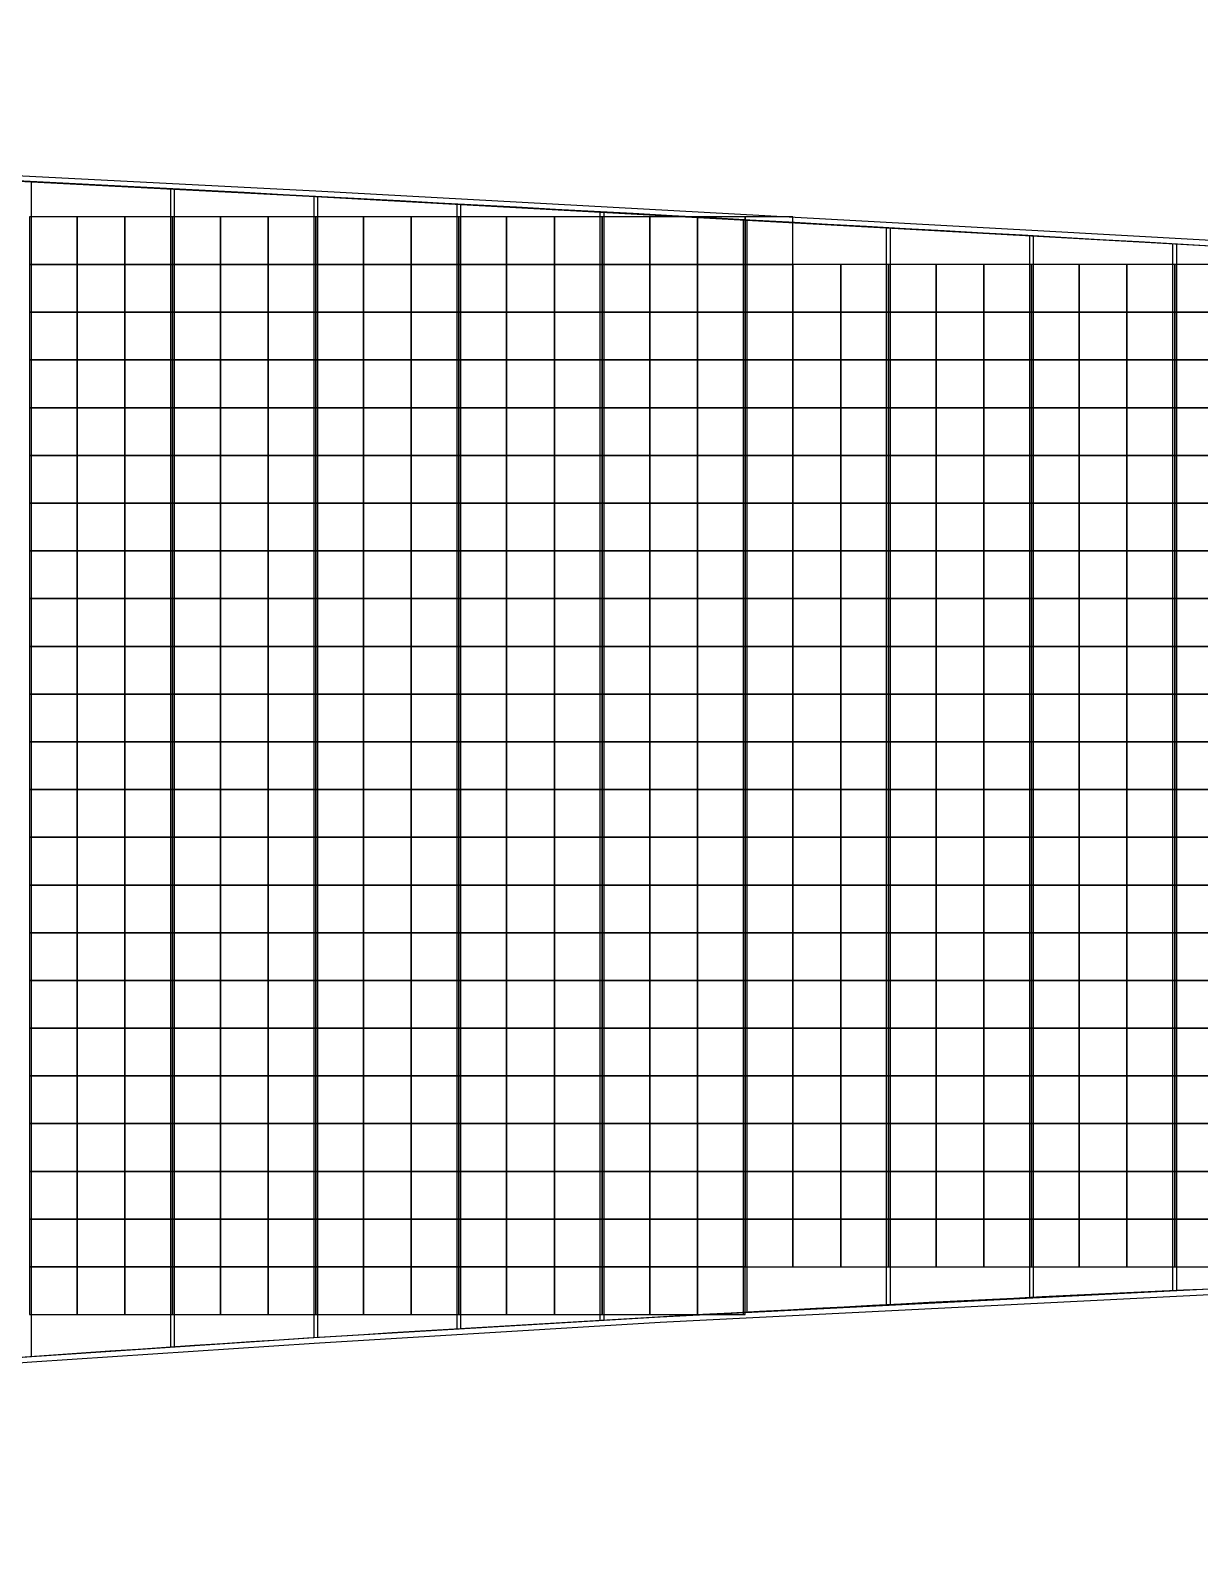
# Model space of a CAD drawing. Extents: x -31693 to 409283, y -98233 to 151957.
# Drawn here: x 47555 to 59805, y 106213 to 122168 of the extents above; entities that cross this region are included whole.
import ezdxf

# ---------------------------------------------------------------- set-up
doc = ezdxf.new("R2010")
doc.units = 0
doc.header["$LTSCALE"] = 1000
doc.header["$MEASUREMENT"] = 0
for name, color, linetype in [('500浮箱', 162, 'Continuous'), ('A-G-VISIBLE', 9, 'Continuous'), ('主龙骨', 4, 'Continuous'), ('边梁（14a槽钢', 3, 'Continuous')]:
    doc.layers.add(name, color=color, linetype=linetype)

# ---------------------------------------------------------------- blocks, each defined once
blk = doc.blocks.new('dasd')
at = {"layer": 'A-G-VISIBLE', "linetype": 'Continuous'}
for centre, radius, start, end in [((-132956.57, 40049.815), 2125.668, 86.604438, 88.01257), ((-132810.855, 41649.249), 512.294, 92.25539, 96.50024)]:
    blk.add_arc(centre, radius, start, end, dxfattribs=at)

msp = doc.modelspace()

# ---------------------------------------------------------------- linework, layer by layer
at = {"layer": '500浮箱', "elevation": 2850}
for points in [[(47545, 119716), (48045, 119716), (48045, 120216), (47545, 120216)], [(48045, 119716), (48545, 119716), (48545, 120216), (48045, 120216)], [(48545, 119716), (49045, 119716), (49045, 120216), (48545, 120216)], [(49045, 119716), (49545, 119716), (49545, 120216), (49045, 120216)], [(49545, 119716), (50045, 119716), (50045, 120216), (49545, 120216)], [(50045, 119716), (50545, 119716), (50545, 120216), (50045, 120216)], [(50545, 119716), (51045, 119716), (51045, 120216), (50545, 120216)], [(51045, 119716), (51545, 119716), (51545, 120216), (51045, 120216)], [(51545, 119716), (52045, 119716), (52045, 120216), (51545, 120216)], [(52045, 119716), (52545, 119716), (52545, 120216), (52045, 120216)], [(52545, 119716), (53045, 119716), (53045, 120216), (52545, 120216)], [(53045, 119716), (53545, 119716), (53545, 120216), (53045, 120216)], [(53545, 119716), (54045, 119716), (54045, 120216), (53545, 120216)], [(54045, 119716), (54545, 119716), (54545, 120216), (54045, 120216)], [(54545, 119716), (55045, 119716), (55045, 120216), (54545, 120216)], [(55045, 119716), (55545, 119716), (55545, 120216), (55045, 120216)], [(47545, 119216), (48045, 119216), (48045, 119716), (47545, 119716)], [(48045, 119216), (48545, 119216), (48545, 119716), (48045, 119716)], [(48545, 119216), (49045, 119216), (49045, 119716), (48545, 119716)], [(49045, 119216), (49545, 119216), (49545, 119716), (49045, 119716)], [(49545, 119216), (50045, 119216), (50045, 119716), (49545, 119716)], [(50045, 119216), (50545, 119216), (50545, 119716), (50045, 119716)], [(50545, 119216), (51045, 119216), (51045, 119716), (50545, 119716)], [(51045, 119216), (51545, 119216), (51545, 119716), (51045, 119716)], [(51545, 119216), (52045, 119216), (52045, 119716), (51545, 119716)], [(52045, 119216), (52545, 119216), (52545, 119716), (52045, 119716)], [(52545, 119216), (53045, 119216), (53045, 119716), (52545, 119716)], [(53045, 119216), (53545, 119216), (53545, 119716), (53045, 119716)], [(53545, 119216), (54045, 119216), (54045, 119716), (53545, 119716)], [(54045, 119216), (54545, 119216), (54545, 119716), (54045, 119716)], [(54545, 119216), (55045, 119216), (55045, 119716), (54545, 119716)], [(55045, 119216), (55545, 119216), (55545, 119716), (55045, 119716)], [(55545, 119216), (56045, 119216), (56045, 119716), (55545, 119716)], [(56045, 119216), (56545, 119216), (56545, 119716), (56045, 119716)], [(56545, 119216), (57045, 119216), (57045, 119716), (56545, 119716)], [(57045, 119216), (57545, 119216), (57545, 119716), (57045, 119716)], [(57545, 119216), (58045, 119216), (58045, 119716), (57545, 119716)], [(58045, 119216), (58545, 119216), (58545, 119716), (58045, 119716)], [(58545, 119216), (59045, 119216), (59045, 119716), (58545, 119716)], [(59045, 119216), (59545, 119216), (59545, 119716), (59045, 119716)], [(59545, 119216), (60045, 119216), (60045, 119716), (59545, 119716)], [(47545, 118716), (48045, 118716), (48045, 119216), (47545, 119216)], [(48045, 118716), (48545, 118716), (48545, 119216), (48045, 119216)], [(48545, 118716), (49045, 118716), (49045, 119216), (48545, 119216)], [(49045, 118716), (49545, 118716), (49545, 119216), (49045, 119216)], [(49545, 118716), (50045, 118716), (50045, 119216), (49545, 119216)], [(50045, 118716), (50545, 118716), (50545, 119216), (50045, 119216)], [(50545, 118716), (51045, 118716), (51045, 119216), (50545, 119216)], [(51045, 118716), (51545, 118716), (51545, 119216), (51045, 119216)], [(51545, 118716), (52045, 118716), (52045, 119216), (51545, 119216)], [(52045, 118716), (52545, 118716), (52545, 119216), (52045, 119216)], [(52545, 118716), (53045, 118716), (53045, 119216), (52545, 119216)], [(53045, 118716), (53545, 118716), (53545, 119216), (53045, 119216)], [(53545, 118716), (54045, 118716), (54045, 119216), (53545, 119216)], [(54045, 118716), (54545, 118716), (54545, 119216), (54045, 119216)], [(54545, 118716), (55045, 118716), (55045, 119216), (54545, 119216)], [(55045, 118716), (55545, 118716), (55545, 119216), (55045, 119216)], [(55545, 118716), (56045, 118716), (56045, 119216), (55545, 119216)], [(56045, 118716), (56545, 118716), (56545, 119216), (56045, 119216)], [(56545, 118716), (57045, 118716), (57045, 119216), (56545, 119216)], [(57045, 118716), (57545, 118716), (57545, 119216), (57045, 119216)], [(57545, 118716), (58045, 118716), (58045, 119216), (57545, 119216)], [(58045, 118716), (58545, 118716), (58545, 119216), (58045, 119216)], [(58545, 118716), (59045, 118716), (59045, 119216), (58545, 119216)], [(59045, 118716), (59545, 118716), (59545, 119216), (59045, 119216)], [(59545, 118716), (60045, 118716), (60045, 119216), (59545, 119216)], [(47545, 118216), (48045, 118216), (48045, 118716), (47545, 118716)], [(48045, 118216), (48545, 118216), (48545, 118716), (48045, 118716)], [(48545, 118216), (49045, 118216), (49045, 118716), (48545, 118716)], [(49045, 118216), (49545, 118216), (49545, 118716), (49045, 118716)], [(49545, 118216), (50045, 118216), (50045, 118716), (49545, 118716)], [(50045, 118216), (50545, 118216), (50545, 118716), (50045, 118716)], [(50545, 118216), (51045, 118216), (51045, 118716), (50545, 118716)], [(51045, 118216), (51545, 118216), (51545, 118716), (51045, 118716)], [(51545, 118216), (52045, 118216), (52045, 118716), (51545, 118716)], [(52045, 118216), (52545, 118216), (52545, 118716), (52045, 118716)], [(52545, 118216), (53045, 118216), (53045, 118716), (52545, 118716)], [(53045, 118216), (53545, 118216), (53545, 118716), (53045, 118716)], [(53545, 118216), (54045, 118216), (54045, 118716), (53545, 118716)], [(54045, 118216), (54545, 118216), (54545, 118716), (54045, 118716)], [(54545, 118216), (55045, 118216), (55045, 118716), (54545, 118716)], [(55045, 118216), (55545, 118216), (55545, 118716), (55045, 118716)], [(55545, 118216), (56045, 118216), (56045, 118716), (55545, 118716)], [(56045, 118216), (56545, 118216), (56545, 118716), (56045, 118716)], [(56545, 118216), (57045, 118216), (57045, 118716), (56545, 118716)], [(57045, 118216), (57545, 118216), (57545, 118716), (57045, 118716)], [(57545, 118216), (58045, 118216), (58045, 118716), (57545, 118716)], [(58045, 118216), (58545, 118216), (58545, 118716), (58045, 118716)], [(58545, 118216), (59045, 118216), (59045, 118716), (58545, 118716)], [(59045, 118216), (59545, 118216), (59545, 118716), (59045, 118716)], [(59545, 118216), (60045, 118216), (60045, 118716), (59545, 118716)], [(47545, 117716), (48045, 117716), (48045, 118216), (47545, 118216)], [(48045, 117716), (48545, 117716), (48545, 118216), (48045, 118216)], [(48545, 117716), (49045, 117716), (49045, 118216), (48545, 118216)], [(49045, 117716), (49545, 117716), (49545, 118216), (49045, 118216)], [(49545, 117716), (50045, 117716), (50045, 118216), (49545, 118216)], [(50045, 117716), (50545, 117716), (50545, 118216), (50045, 118216)], [(50545, 117716), (51045, 117716), (51045, 118216), (50545, 118216)], [(51045, 117716), (51545, 117716), (51545, 118216), (51045, 118216)], [(51545, 117716), (52045, 117716), (52045, 118216), (51545, 118216)], [(52045, 117716), (52545, 117716), (52545, 118216), (52045, 118216)], [(52545, 117716), (53045, 117716), (53045, 118216), (52545, 118216)], [(53045, 117716), (53545, 117716), (53545, 118216), (53045, 118216)], [(53545, 117716), (54045, 117716), (54045, 118216), (53545, 118216)], [(54045, 117716), (54545, 117716), (54545, 118216), (54045, 118216)], [(54545, 117716), (55045, 117716), (55045, 118216), (54545, 118216)], [(55045, 117716), (55545, 117716), (55545, 118216), (55045, 118216)], [(55545, 117716), (56045, 117716), (56045, 118216), (55545, 118216)], [(56045, 117716), (56545, 117716), (56545, 118216), (56045, 118216)], [(56545, 117716), (57045, 117716), (57045, 118216), (56545, 118216)], [(57045, 117716), (57545, 117716), (57545, 118216), (57045, 118216)], [(57545, 117716), (58045, 117716), (58045, 118216), (57545, 118216)], [(58045, 117716), (58545, 117716), (58545, 118216), (58045, 118216)], [(58545, 117716), (59045, 117716), (59045, 118216), (58545, 118216)], [(59045, 117716), (59545, 117716), (59545, 118216), (59045, 118216)], [(59545, 117716), (60045, 117716), (60045, 118216), (59545, 118216)], [(47545, 117216), (48045, 117216), (48045, 117716), (47545, 117716)], [(48045, 117216), (48545, 117216), (48545, 117716), (48045, 117716)], [(48545, 117216), (49045, 117216), (49045, 117716), (48545, 117716)], [(49045, 117216), (49545, 117216), (49545, 117716), (49045, 117716)], [(49545, 117216), (50045, 117216), (50045, 117716), (49545, 117716)], [(50045, 117216), (50545, 117216), (50545, 117716), (50045, 117716)], [(50545, 117216), (51045, 117216), (51045, 117716), (50545, 117716)], [(51045, 117216), (51545, 117216), (51545, 117716), (51045, 117716)], [(51545, 117216), (52045, 117216), (52045, 117716), (51545, 117716)], [(52045, 117216), (52545, 117216), (52545, 117716), (52045, 117716)], [(52545, 117216), (53045, 117216), (53045, 117716), (52545, 117716)], [(53045, 117216), (53545, 117216), (53545, 117716), (53045, 117716)], [(53545, 117216), (54045, 117216), (54045, 117716), (53545, 117716)], [(54045, 117216), (54545, 117216), (54545, 117716), (54045, 117716)], [(54545, 117216), (55045, 117216), (55045, 117716), (54545, 117716)], [(55045, 117216), (55545, 117216), (55545, 117716), (55045, 117716)], [(55545, 117216), (56045, 117216), (56045, 117716), (55545, 117716)], [(56045, 117216), (56545, 117216), (56545, 117716), (56045, 117716)], [(56545, 117216), (57045, 117216), (57045, 117716), (56545, 117716)], [(57045, 117216), (57545, 117216), (57545, 117716), (57045, 117716)], [(57545, 117216), (58045, 117216), (58045, 117716), (57545, 117716)], [(58045, 117216), (58545, 117216), (58545, 117716), (58045, 117716)], [(58545, 117216), (59045, 117216), (59045, 117716), (58545, 117716)], [(59045, 117216), (59545, 117216), (59545, 117716), (59045, 117716)], [(59545, 117216), (60045, 117216), (60045, 117716), (59545, 117716)], [(47545, 116716), (48045, 116716), (48045, 117216), (47545, 117216)], [(48045, 116716), (48545, 116716), (48545, 117216), (48045, 117216)], [(48545, 116716), (49045, 116716), (49045, 117216), (48545, 117216)], [(49045, 116716), (49545, 116716), (49545, 117216), (49045, 117216)], [(49545, 116716), (50045, 116716), (50045, 117216), (49545, 117216)], [(50045, 116716), (50545, 116716), (50545, 117216), (50045, 117216)], [(50545, 116716), (51045, 116716), (51045, 117216), (50545, 117216)], [(51045, 116716), (51545, 116716), (51545, 117216), (51045, 117216)], [(51545, 116716), (52045, 116716), (52045, 117216), (51545, 117216)], [(52045, 116716), (52545, 116716), (52545, 117216), (52045, 117216)], [(52545, 116716), (53045, 116716), (53045, 117216), (52545, 117216)], [(53045, 116716), (53545, 116716), (53545, 117216), (53045, 117216)], [(53545, 116716), (54045, 116716), (54045, 117216), (53545, 117216)], [(54045, 116716), (54545, 116716), (54545, 117216), (54045, 117216)], [(54545, 116716), (55045, 116716), (55045, 117216), (54545, 117216)], [(55045, 116716), (55545, 116716), (55545, 117216), (55045, 117216)], [(55545, 116716), (56045, 116716), (56045, 117216), (55545, 117216)], [(56045, 116716), (56545, 116716), (56545, 117216), (56045, 117216)], [(56545, 116716), (57045, 116716), (57045, 117216), (56545, 117216)], [(57045, 116716), (57545, 116716), (57545, 117216), (57045, 117216)], [(57545, 116716), (58045, 116716), (58045, 117216), (57545, 117216)], [(58045, 116716), (58545, 116716), (58545, 117216), (58045, 117216)], [(58545, 116716), (59045, 116716), (59045, 117216), (58545, 117216)], [(59045, 116716), (59545, 116716), (59545, 117216), (59045, 117216)], [(59545, 116716), (60045, 116716), (60045, 117216), (59545, 117216)], [(47545, 116216), (48045, 116216), (48045, 116716), (47545, 116716)], [(48045, 116216), (48545, 116216), (48545, 116716), (48045, 116716)], [(48545, 116216), (49045, 116216), (49045, 116716), (48545, 116716)], [(49045, 116216), (49545, 116216), (49545, 116716), (49045, 116716)], [(49545, 116216), (50045, 116216), (50045, 116716), (49545, 116716)], [(50045, 116216), (50545, 116216), (50545, 116716), (50045, 116716)], [(50545, 116216), (51045, 116216), (51045, 116716), (50545, 116716)], [(51045, 116216), (51545, 116216), (51545, 116716), (51045, 116716)], [(51545, 116216), (52045, 116216), (52045, 116716), (51545, 116716)], [(52045, 116216), (52545, 116216), (52545, 116716), (52045, 116716)], [(52545, 116216), (53045, 116216), (53045, 116716), (52545, 116716)], [(53045, 116216), (53545, 116216), (53545, 116716), (53045, 116716)], [(53545, 116216), (54045, 116216), (54045, 116716), (53545, 116716)], [(54045, 116216), (54545, 116216), (54545, 116716), (54045, 116716)], [(54545, 116216), (55045, 116216), (55045, 116716), (54545, 116716)], [(55045, 116216), (55545, 116216), (55545, 116716), (55045, 116716)], [(55545, 116216), (56045, 116216), (56045, 116716), (55545, 116716)], [(56045, 116216), (56545, 116216), (56545, 116716), (56045, 116716)], [(56545, 116216), (57045, 116216), (57045, 116716), (56545, 116716)], [(57045, 116216), (57545, 116216), (57545, 116716), (57045, 116716)], [(57545, 116216), (58045, 116216), (58045, 116716), (57545, 116716)], [(58045, 116216), (58545, 116216), (58545, 116716), (58045, 116716)], [(58545, 116216), (59045, 116216), (59045, 116716), (58545, 116716)], [(59045, 116216), (59545, 116216), (59545, 116716), (59045, 116716)], [(59545, 116216), (60045, 116216), (60045, 116716), (59545, 116716)], [(47545, 115716), (48045, 115716), (48045, 116216), (47545, 116216)], [(48045, 115716), (48545, 115716), (48545, 116216), (48045, 116216)], [(48545, 115716), (49045, 115716), (49045, 116216), (48545, 116216)], [(49045, 115716), (49545, 115716), (49545, 116216), (49045, 116216)], [(49545, 115716), (50045, 115716), (50045, 116216), (49545, 116216)], [(50045, 115716), (50545, 115716), (50545, 116216), (50045, 116216)], [(50545, 115716), (51045, 115716), (51045, 116216), (50545, 116216)], [(51045, 115716), (51545, 115716), (51545, 116216), (51045, 116216)], [(51545, 115716), (52045, 115716), (52045, 116216), (51545, 116216)], [(52045, 115716), (52545, 115716), (52545, 116216), (52045, 116216)], [(52545, 115716), (53045, 115716), (53045, 116216), (52545, 116216)], [(53045, 115716), (53545, 115716), (53545, 116216), (53045, 116216)], [(53545, 115716), (54045, 115716), (54045, 116216), (53545, 116216)], [(54045, 115716), (54545, 115716), (54545, 116216), (54045, 116216)], [(54545, 115716), (55045, 115716), (55045, 116216), (54545, 116216)], [(55045, 115716), (55545, 115716), (55545, 116216), (55045, 116216)], [(55545, 115716), (56045, 115716), (56045, 116216), (55545, 116216)], [(56045, 115716), (56545, 115716), (56545, 116216), (56045, 116216)], [(56545, 115716), (57045, 115716), (57045, 116216), (56545, 116216)], [(57045, 115716), (57545, 115716), (57545, 116216), (57045, 116216)], [(57545, 115716), (58045, 115716), (58045, 116216), (57545, 116216)], [(58045, 115716), (58545, 115716), (58545, 116216), (58045, 116216)], [(58545, 115716), (59045, 115716), (59045, 116216), (58545, 116216)], [(59045, 115716), (59545, 115716), (59545, 116216), (59045, 116216)], [(59545, 115716), (60045, 115716), (60045, 116216), (59545, 116216)], [(47545, 115216), (48045, 115216), (48045, 115716), (47545, 115716)], [(48045, 115216), (48545, 115216), (48545, 115716), (48045, 115716)], [(48545, 115216), (49045, 115216), (49045, 115716), (48545, 115716)], [(49045, 115216), (49545, 115216), (49545, 115716), (49045, 115716)], [(49545, 115216), (50045, 115216), (50045, 115716), (49545, 115716)], [(50045, 115216), (50545, 115216), (50545, 115716), (50045, 115716)], [(50545, 115216), (51045, 115216), (51045, 115716), (50545, 115716)], [(51045, 115216), (51545, 115216), (51545, 115716), (51045, 115716)], [(51545, 115216), (52045, 115216), (52045, 115716), (51545, 115716)], [(52045, 115216), (52545, 115216), (52545, 115716), (52045, 115716)], [(52545, 115216), (53045, 115216), (53045, 115716), (52545, 115716)], [(53045, 115216), (53545, 115216), (53545, 115716), (53045, 115716)], [(53545, 115216), (54045, 115216), (54045, 115716), (53545, 115716)], [(54045, 115216), (54545, 115216), (54545, 115716), (54045, 115716)], [(54545, 115216), (55045, 115216), (55045, 115716), (54545, 115716)], [(55045, 115216), (55545, 115216), (55545, 115716), (55045, 115716)], [(55545, 115216), (56045, 115216), (56045, 115716), (55545, 115716)], [(56045, 115216), (56545, 115216), (56545, 115716), (56045, 115716)], [(56545, 115216), (57045, 115216), (57045, 115716), (56545, 115716)], [(57045, 115216), (57545, 115216), (57545, 115716), (57045, 115716)], [(57545, 115216), (58045, 115216), (58045, 115716), (57545, 115716)], [(58045, 115216), (58545, 115216), (58545, 115716), (58045, 115716)], [(58545, 115216), (59045, 115216), (59045, 115716), (58545, 115716)], [(59045, 115216), (59545, 115216), (59545, 115716), (59045, 115716)], [(59545, 115216), (60045, 115216), (60045, 115716), (59545, 115716)], [(47545, 114716), (48045, 114716), (48045, 115216), (47545, 115216)], [(48045, 114716), (48545, 114716), (48545, 115216), (48045, 115216)], [(48545, 114716), (49045, 114716), (49045, 115216), (48545, 115216)], [(49045, 114716), (49545, 114716), (49545, 115216), (49045, 115216)], [(49545, 114716), (50045, 114716), (50045, 115216), (49545, 115216)], [(50045, 114716), (50545, 114716), (50545, 115216), (50045, 115216)], [(50545, 114716), (51045, 114716), (51045, 115216), (50545, 115216)], [(51045, 114716), (51545, 114716), (51545, 115216), (51045, 115216)], [(51545, 114716), (52045, 114716), (52045, 115216), (51545, 115216)], [(52045, 114716), (52545, 114716), (52545, 115216), (52045, 115216)], [(52545, 114716), (53045, 114716), (53045, 115216), (52545, 115216)], [(53045, 114716), (53545, 114716), (53545, 115216), (53045, 115216)], [(53545, 114716), (54045, 114716), (54045, 115216), (53545, 115216)], [(54045, 114716), (54545, 114716), (54545, 115216), (54045, 115216)], [(54545, 114716), (55045, 114716), (55045, 115216), (54545, 115216)], [(55045, 114716), (55545, 114716), (55545, 115216), (55045, 115216)], [(55545, 114716), (56045, 114716), (56045, 115216), (55545, 115216)], [(56045, 114716), (56545, 114716), (56545, 115216), (56045, 115216)], [(56545, 114716), (57045, 114716), (57045, 115216), (56545, 115216)], [(57045, 114716), (57545, 114716), (57545, 115216), (57045, 115216)], [(57545, 114716), (58045, 114716), (58045, 115216), (57545, 115216)], [(58045, 114716), (58545, 114716), (58545, 115216), (58045, 115216)], [(58545, 114716), (59045, 114716), (59045, 115216), (58545, 115216)], [(59045, 114716), (59545, 114716), (59545, 115216), (59045, 115216)], [(59545, 114716), (60045, 114716), (60045, 115216), (59545, 115216)], [(47545, 114216), (48045, 114216), (48045, 114716), (47545, 114716)], [(48045, 114216), (48545, 114216), (48545, 114716), (48045, 114716)], [(48545, 114216), (49045, 114216), (49045, 114716), (48545, 114716)], [(49045, 114216), (49545, 114216), (49545, 114716), (49045, 114716)], [(49545, 114216), (50045, 114216), (50045, 114716), (49545, 114716)], [(50045, 114216), (50545, 114216), (50545, 114716), (50045, 114716)], [(50545, 114216), (51045, 114216), (51045, 114716), (50545, 114716)], [(51045, 114216), (51545, 114216), (51545, 114716), (51045, 114716)], [(51545, 114216), (52045, 114216), (52045, 114716), (51545, 114716)], [(52045, 114216), (52545, 114216), (52545, 114716), (52045, 114716)], [(52545, 114216), (53045, 114216), (53045, 114716), (52545, 114716)], [(53045, 114216), (53545, 114216), (53545, 114716), (53045, 114716)], [(53545, 114216), (54045, 114216), (54045, 114716), (53545, 114716)], [(54045, 114216), (54545, 114216), (54545, 114716), (54045, 114716)], [(54545, 114216), (55045, 114216), (55045, 114716), (54545, 114716)], [(55045, 114216), (55545, 114216), (55545, 114716), (55045, 114716)], [(55545, 114216), (56045, 114216), (56045, 114716), (55545, 114716)], [(56045, 114216), (56545, 114216), (56545, 114716), (56045, 114716)], [(56545, 114216), (57045, 114216), (57045, 114716), (56545, 114716)], [(57045, 114216), (57545, 114216), (57545, 114716), (57045, 114716)], [(57545, 114216), (58045, 114216), (58045, 114716), (57545, 114716)], [(58045, 114216), (58545, 114216), (58545, 114716), (58045, 114716)], [(58545, 114216), (59045, 114216), (59045, 114716), (58545, 114716)], [(59045, 114216), (59545, 114216), (59545, 114716), (59045, 114716)], [(59545, 114216), (60045, 114216), (60045, 114716), (59545, 114716)], [(47545, 113716), (48045, 113716), (48045, 114216), (47545, 114216)], [(48045, 113716), (48545, 113716), (48545, 114216), (48045, 114216)], [(48545, 113716), (49045, 113716), (49045, 114216), (48545, 114216)], [(49045, 113716), (49545, 113716), (49545, 114216), (49045, 114216)], [(49545, 113716), (50045, 113716), (50045, 114216), (49545, 114216)], [(50045, 113716), (50545, 113716), (50545, 114216), (50045, 114216)], [(50545, 113716), (51045, 113716), (51045, 114216), (50545, 114216)], [(51045, 113716), (51545, 113716), (51545, 114216), (51045, 114216)], [(51545, 113716), (52045, 113716), (52045, 114216), (51545, 114216)], [(52045, 113716), (52545, 113716), (52545, 114216), (52045, 114216)], [(52545, 113716), (53045, 113716), (53045, 114216), (52545, 114216)], [(53045, 113716), (53545, 113716), (53545, 114216), (53045, 114216)], [(53545, 113716), (54045, 113716), (54045, 114216), (53545, 114216)], [(54045, 113716), (54545, 113716), (54545, 114216), (54045, 114216)], [(54545, 113716), (55045, 113716), (55045, 114216), (54545, 114216)], [(55045, 113716), (55545, 113716), (55545, 114216), (55045, 114216)], [(55545, 113716), (56045, 113716), (56045, 114216), (55545, 114216)], [(56045, 113716), (56545, 113716), (56545, 114216), (56045, 114216)], [(56545, 113716), (57045, 113716), (57045, 114216), (56545, 114216)], [(57045, 113716), (57545, 113716), (57545, 114216), (57045, 114216)], [(57545, 113716), (58045, 113716), (58045, 114216), (57545, 114216)], [(58045, 113716), (58545, 113716), (58545, 114216), (58045, 114216)], [(58545, 113716), (59045, 113716), (59045, 114216), (58545, 114216)], [(59045, 113716), (59545, 113716), (59545, 114216), (59045, 114216)], [(59545, 113716), (60045, 113716), (60045, 114216), (59545, 114216)], [(47545, 113216), (48045, 113216), (48045, 113716), (47545, 113716)], [(48045, 113216), (48545, 113216), (48545, 113716), (48045, 113716)], [(48545, 113216), (49045, 113216), (49045, 113716), (48545, 113716)], [(49045, 113216), (49545, 113216), (49545, 113716), (49045, 113716)], [(49545, 113216), (50045, 113216), (50045, 113716), (49545, 113716)], [(50045, 113216), (50545, 113216), (50545, 113716), (50045, 113716)], [(50545, 113216), (51045, 113216), (51045, 113716), (50545, 113716)], [(51045, 113216), (51545, 113216), (51545, 113716), (51045, 113716)], [(51545, 113216), (52045, 113216), (52045, 113716), (51545, 113716)], [(52045, 113216), (52545, 113216), (52545, 113716), (52045, 113716)], [(52545, 113216), (53045, 113216), (53045, 113716), (52545, 113716)], [(53045, 113216), (53545, 113216), (53545, 113716), (53045, 113716)], [(53545, 113216), (54045, 113216), (54045, 113716), (53545, 113716)], [(54045, 113216), (54545, 113216), (54545, 113716), (54045, 113716)], [(54545, 113216), (55045, 113216), (55045, 113716), (54545, 113716)], [(55045, 113216), (55545, 113216), (55545, 113716), (55045, 113716)], [(55545, 113216), (56045, 113216), (56045, 113716), (55545, 113716)], [(56045, 113216), (56545, 113216), (56545, 113716), (56045, 113716)], [(56545, 113216), (57045, 113216), (57045, 113716), (56545, 113716)], [(57045, 113216), (57545, 113216), (57545, 113716), (57045, 113716)], [(57545, 113216), (58045, 113216), (58045, 113716), (57545, 113716)], [(58045, 113216), (58545, 113216), (58545, 113716), (58045, 113716)], [(58545, 113216), (59045, 113216), (59045, 113716), (58545, 113716)], [(59045, 113216), (59545, 113216), (59545, 113716), (59045, 113716)], [(59545, 113216), (60045, 113216), (60045, 113716), (59545, 113716)], [(47545, 112716), (48045, 112716), (48045, 113216), (47545, 113216)], [(48045, 112716), (48545, 112716), (48545, 113216), (48045, 113216)], [(48545, 112716), (49045, 112716), (49045, 113216), (48545, 113216)], [(49045, 112716), (49545, 112716), (49545, 113216), (49045, 113216)], [(49545, 112716), (50045, 112716), (50045, 113216), (49545, 113216)], [(50045, 112716), (50545, 112716), (50545, 113216), (50045, 113216)], [(50545, 112716), (51045, 112716), (51045, 113216), (50545, 113216)], [(51045, 112716), (51545, 112716), (51545, 113216), (51045, 113216)], [(51545, 112716), (52045, 112716), (52045, 113216), (51545, 113216)], [(52045, 112716), (52545, 112716), (52545, 113216), (52045, 113216)], [(52545, 112716), (53045, 112716), (53045, 113216), (52545, 113216)], [(53045, 112716), (53545, 112716), (53545, 113216), (53045, 113216)], [(53545, 112716), (54045, 112716), (54045, 113216), (53545, 113216)], [(54045, 112716), (54545, 112716), (54545, 113216), (54045, 113216)], [(54545, 112716), (55045, 112716), (55045, 113216), (54545, 113216)], [(55045, 112716), (55545, 112716), (55545, 113216), (55045, 113216)], [(55545, 112716), (56045, 112716), (56045, 113216), (55545, 113216)], [(56045, 112716), (56545, 112716), (56545, 113216), (56045, 113216)], [(56545, 112716), (57045, 112716), (57045, 113216), (56545, 113216)], [(57045, 112716), (57545, 112716), (57545, 113216), (57045, 113216)], [(57545, 112716), (58045, 112716), (58045, 113216), (57545, 113216)], [(58045, 112716), (58545, 112716), (58545, 113216), (58045, 113216)], [(58545, 112716), (59045, 112716), (59045, 113216), (58545, 113216)], [(59045, 112716), (59545, 112716), (59545, 113216), (59045, 113216)], [(59545, 112716), (60045, 112716), (60045, 113216), (59545, 113216)], [(47545, 112216), (48045, 112216), (48045, 112716), (47545, 112716)], [(48045, 112216), (48545, 112216), (48545, 112716), (48045, 112716)], [(48545, 112216), (49045, 112216), (49045, 112716), (48545, 112716)], [(49045, 112216), (49545, 112216), (49545, 112716), (49045, 112716)], [(49545, 112216), (50045, 112216), (50045, 112716), (49545, 112716)], [(50045, 112216), (50545, 112216), (50545, 112716), (50045, 112716)], [(50545, 112216), (51045, 112216), (51045, 112716), (50545, 112716)], [(51045, 112216), (51545, 112216), (51545, 112716), (51045, 112716)], [(51545, 112216), (52045, 112216), (52045, 112716), (51545, 112716)], [(52045, 112216), (52545, 112216), (52545, 112716), (52045, 112716)], [(52545, 112216), (53045, 112216), (53045, 112716), (52545, 112716)], [(53045, 112216), (53545, 112216), (53545, 112716), (53045, 112716)], [(53545, 112216), (54045, 112216), (54045, 112716), (53545, 112716)], [(54045, 112216), (54545, 112216), (54545, 112716), (54045, 112716)], [(54545, 112216), (55045, 112216), (55045, 112716), (54545, 112716)], [(55045, 112216), (55545, 112216), (55545, 112716), (55045, 112716)], [(55545, 112216), (56045, 112216), (56045, 112716), (55545, 112716)], [(56045, 112216), (56545, 112216), (56545, 112716), (56045, 112716)], [(56545, 112216), (57045, 112216), (57045, 112716), (56545, 112716)], [(57045, 112216), (57545, 112216), (57545, 112716), (57045, 112716)], [(57545, 112216), (58045, 112216), (58045, 112716), (57545, 112716)], [(58045, 112216), (58545, 112216), (58545, 112716), (58045, 112716)], [(58545, 112216), (59045, 112216), (59045, 112716), (58545, 112716)], [(59045, 112216), (59545, 112216), (59545, 112716), (59045, 112716)], [(59545, 112216), (60045, 112216), (60045, 112716), (59545, 112716)], [(47545, 111716), (48045, 111716), (48045, 112216), (47545, 112216)], [(48045, 111716), (48545, 111716), (48545, 112216), (48045, 112216)], [(48545, 111716), (49045, 111716), (49045, 112216), (48545, 112216)], [(49045, 111716), (49545, 111716), (49545, 112216), (49045, 112216)], [(49545, 111716), (50045, 111716), (50045, 112216), (49545, 112216)], [(50045, 111716), (50545, 111716), (50545, 112216), (50045, 112216)], [(50545, 111716), (51045, 111716), (51045, 112216), (50545, 112216)], [(51045, 111716), (51545, 111716), (51545, 112216), (51045, 112216)], [(51545, 111716), (52045, 111716), (52045, 112216), (51545, 112216)], [(52045, 111716), (52545, 111716), (52545, 112216), (52045, 112216)], [(52545, 111716), (53045, 111716), (53045, 112216), (52545, 112216)], [(53045, 111716), (53545, 111716), (53545, 112216), (53045, 112216)], [(53545, 111716), (54045, 111716), (54045, 112216), (53545, 112216)], [(54045, 111716), (54545, 111716), (54545, 112216), (54045, 112216)], [(54545, 111716), (55045, 111716), (55045, 112216), (54545, 112216)], [(55045, 111716), (55545, 111716), (55545, 112216), (55045, 112216)], [(55545, 111716), (56045, 111716), (56045, 112216), (55545, 112216)], [(56045, 111716), (56545, 111716), (56545, 112216), (56045, 112216)], [(56545, 111716), (57045, 111716), (57045, 112216), (56545, 112216)], [(57045, 111716), (57545, 111716), (57545, 112216), (57045, 112216)], [(57545, 111716), (58045, 111716), (58045, 112216), (57545, 112216)], [(58045, 111716), (58545, 111716), (58545, 112216), (58045, 112216)], [(58545, 111716), (59045, 111716), (59045, 112216), (58545, 112216)], [(59045, 111716), (59545, 111716), (59545, 112216), (59045, 112216)], [(59545, 111716), (60045, 111716), (60045, 112216), (59545, 112216)], [(47545, 111216), (48045, 111216), (48045, 111716), (47545, 111716)], [(48045, 111216), (48545, 111216), (48545, 111716), (48045, 111716)], [(48545, 111216), (49045, 111216), (49045, 111716), (48545, 111716)], [(49045, 111216), (49545, 111216), (49545, 111716), (49045, 111716)], [(49545, 111216), (50045, 111216), (50045, 111716), (49545, 111716)], [(50045, 111216), (50545, 111216), (50545, 111716), (50045, 111716)], [(50545, 111216), (51045, 111216), (51045, 111716), (50545, 111716)], [(51045, 111216), (51545, 111216), (51545, 111716), (51045, 111716)], [(51545, 111216), (52045, 111216), (52045, 111716), (51545, 111716)], [(52045, 111216), (52545, 111216), (52545, 111716), (52045, 111716)], [(52545, 111216), (53045, 111216), (53045, 111716), (52545, 111716)], [(53045, 111216), (53545, 111216), (53545, 111716), (53045, 111716)], [(53545, 111216), (54045, 111216), (54045, 111716), (53545, 111716)], [(54045, 111216), (54545, 111216), (54545, 111716), (54045, 111716)], [(54545, 111216), (55045, 111216), (55045, 111716), (54545, 111716)], [(55045, 111216), (55545, 111216), (55545, 111716), (55045, 111716)], [(55545, 111216), (56045, 111216), (56045, 111716), (55545, 111716)], [(56045, 111216), (56545, 111216), (56545, 111716), (56045, 111716)], [(56545, 111216), (57045, 111216), (57045, 111716), (56545, 111716)], [(57045, 111216), (57545, 111216), (57545, 111716), (57045, 111716)], [(57545, 111216), (58045, 111216), (58045, 111716), (57545, 111716)], [(58045, 111216), (58545, 111216), (58545, 111716), (58045, 111716)], [(58545, 111216), (59045, 111216), (59045, 111716), (58545, 111716)], [(59045, 111216), (59545, 111216), (59545, 111716), (59045, 111716)], [(59545, 111216), (60045, 111216), (60045, 111716), (59545, 111716)], [(47545, 110716), (48045, 110716), (48045, 111216), (47545, 111216)], [(48045, 110716), (48545, 110716), (48545, 111216), (48045, 111216)], [(48545, 110716), (49045, 110716), (49045, 111216), (48545, 111216)], [(49045, 110716), (49545, 110716), (49545, 111216), (49045, 111216)], [(49545, 110716), (50045, 110716), (50045, 111216), (49545, 111216)], [(50045, 110716), (50545, 110716), (50545, 111216), (50045, 111216)], [(50545, 110716), (51045, 110716), (51045, 111216), (50545, 111216)], [(51045, 110716), (51545, 110716), (51545, 111216), (51045, 111216)], [(51545, 110716), (52045, 110716), (52045, 111216), (51545, 111216)], [(52045, 110716), (52545, 110716), (52545, 111216), (52045, 111216)], [(52545, 110716), (53045, 110716), (53045, 111216), (52545, 111216)], [(53045, 110716), (53545, 110716), (53545, 111216), (53045, 111216)], [(53545, 110716), (54045, 110716), (54045, 111216), (53545, 111216)], [(54045, 110716), (54545, 110716), (54545, 111216), (54045, 111216)], [(54545, 110716), (55045, 110716), (55045, 111216), (54545, 111216)], [(55045, 110716), (55545, 110716), (55545, 111216), (55045, 111216)], [(55545, 110716), (56045, 110716), (56045, 111216), (55545, 111216)], [(56045, 110716), (56545, 110716), (56545, 111216), (56045, 111216)], [(56545, 110716), (57045, 110716), (57045, 111216), (56545, 111216)], [(57045, 110716), (57545, 110716), (57545, 111216), (57045, 111216)], [(57545, 110716), (58045, 110716), (58045, 111216), (57545, 111216)], [(58045, 110716), (58545, 110716), (58545, 111216), (58045, 111216)], [(58545, 110716), (59045, 110716), (59045, 111216), (58545, 111216)], [(59045, 110716), (59545, 110716), (59545, 111216), (59045, 111216)], [(59545, 110716), (60045, 110716), (60045, 111216), (59545, 111216)], [(47545, 110216), (48045, 110216), (48045, 110716), (47545, 110716)], [(48045, 110216), (48545, 110216), (48545, 110716), (48045, 110716)], [(48545, 110216), (49045, 110216), (49045, 110716), (48545, 110716)], [(49045, 110216), (49545, 110216), (49545, 110716), (49045, 110716)], [(49545, 110216), (50045, 110216), (50045, 110716), (49545, 110716)], [(50045, 110216), (50545, 110216), (50545, 110716), (50045, 110716)], [(50545, 110216), (51045, 110216), (51045, 110716), (50545, 110716)], [(51045, 110216), (51545, 110216), (51545, 110716), (51045, 110716)], [(51545, 110216), (52045, 110216), (52045, 110716), (51545, 110716)], [(52045, 110216), (52545, 110216), (52545, 110716), (52045, 110716)], [(52545, 110216), (53045, 110216), (53045, 110716), (52545, 110716)], [(53045, 110216), (53545, 110216), (53545, 110716), (53045, 110716)], [(53545, 110216), (54045, 110216), (54045, 110716), (53545, 110716)], [(54045, 110216), (54545, 110216), (54545, 110716), (54045, 110716)], [(54545, 110216), (55045, 110216), (55045, 110716), (54545, 110716)], [(55045, 110216), (55545, 110216), (55545, 110716), (55045, 110716)], [(55545, 110216), (56045, 110216), (56045, 110716), (55545, 110716)], [(56045, 110216), (56545, 110216), (56545, 110716), (56045, 110716)], [(56545, 110216), (57045, 110216), (57045, 110716), (56545, 110716)], [(57045, 110216), (57545, 110216), (57545, 110716), (57045, 110716)], [(57545, 110216), (58045, 110216), (58045, 110716), (57545, 110716)], [(58045, 110216), (58545, 110216), (58545, 110716), (58045, 110716)], [(58545, 110216), (59045, 110216), (59045, 110716), (58545, 110716)], [(59045, 110216), (59545, 110216), (59545, 110716), (59045, 110716)], [(59545, 110216), (60045, 110216), (60045, 110716), (59545, 110716)], [(47545, 109716), (48045, 109716), (48045, 110216), (47545, 110216)], [(48045, 109716), (48545, 109716), (48545, 110216), (48045, 110216)], [(48545, 109716), (49045, 109716), (49045, 110216), (48545, 110216)], [(49045, 109716), (49545, 109716), (49545, 110216), (49045, 110216)], [(49545, 109716), (50045, 109716), (50045, 110216), (49545, 110216)], [(50045, 109716), (50545, 109716), (50545, 110216), (50045, 110216)], [(50545, 109716), (51045, 109716), (51045, 110216), (50545, 110216)], [(51045, 109716), (51545, 109716), (51545, 110216), (51045, 110216)], [(51545, 109716), (52045, 109716), (52045, 110216), (51545, 110216)], [(52045, 109716), (52545, 109716), (52545, 110216), (52045, 110216)], [(52545, 109716), (53045, 109716), (53045, 110216), (52545, 110216)], [(53045, 109716), (53545, 109716), (53545, 110216), (53045, 110216)], [(53545, 109716), (54045, 109716), (54045, 110216), (53545, 110216)], [(54045, 109716), (54545, 109716), (54545, 110216), (54045, 110216)], [(54545, 109716), (55045, 109716), (55045, 110216), (54545, 110216)], [(55045, 109716), (55545, 109716), (55545, 110216), (55045, 110216)], [(55545, 109716), (56045, 109716), (56045, 110216), (55545, 110216)], [(56045, 109716), (56545, 109716), (56545, 110216), (56045, 110216)], [(56545, 109716), (57045, 109716), (57045, 110216), (56545, 110216)], [(57045, 109716), (57545, 109716), (57545, 110216), (57045, 110216)], [(57545, 109716), (58045, 109716), (58045, 110216), (57545, 110216)], [(58045, 109716), (58545, 109716), (58545, 110216), (58045, 110216)], [(58545, 109716), (59045, 109716), (59045, 110216), (58545, 110216)], [(59045, 109716), (59545, 109716), (59545, 110216), (59045, 110216)], [(59545, 109716), (60045, 109716), (60045, 110216), (59545, 110216)], [(47545, 109216), (48045, 109216), (48045, 109716), (47545, 109716)], [(48045, 109216), (48545, 109216), (48545, 109716), (48045, 109716)], [(48545, 109216), (49045, 109216), (49045, 109716), (48545, 109716)], [(49045, 109216), (49545, 109216), (49545, 109716), (49045, 109716)], [(49545, 109216), (50045, 109216), (50045, 109716), (49545, 109716)], [(50045, 109216), (50545, 109216), (50545, 109716), (50045, 109716)], [(50545, 109216), (51045, 109216), (51045, 109716), (50545, 109716)], [(51045, 109216), (51545, 109216), (51545, 109716), (51045, 109716)], [(51545, 109216), (52045, 109216), (52045, 109716), (51545, 109716)], [(52045, 109216), (52545, 109216), (52545, 109716), (52045, 109716)], [(52545, 109216), (53045, 109216), (53045, 109716), (52545, 109716)], [(53045, 109216), (53545, 109216), (53545, 109716), (53045, 109716)], [(53545, 109216), (54045, 109216), (54045, 109716), (53545, 109716)], [(54045, 109216), (54545, 109216), (54545, 109716), (54045, 109716)], [(54545, 109216), (55045, 109216), (55045, 109716), (54545, 109716)], [(55045, 109216), (55545, 109216), (55545, 109716), (55045, 109716)], [(55545, 109216), (56045, 109216), (56045, 109716), (55545, 109716)], [(56045, 109216), (56545, 109216), (56545, 109716), (56045, 109716)], [(56545, 109216), (57045, 109216), (57045, 109716), (56545, 109716)], [(57045, 109216), (57545, 109216), (57545, 109716), (57045, 109716)], [(57545, 109216), (58045, 109216), (58045, 109716), (57545, 109716)], [(58045, 109216), (58545, 109216), (58545, 109716), (58045, 109716)], [(58545, 109216), (59045, 109216), (59045, 109716), (58545, 109716)], [(59045, 109216), (59545, 109216), (59545, 109716), (59045, 109716)], [(59545, 109216), (60045, 109216), (60045, 109716), (59545, 109716)], [(47545, 108716), (48045, 108716), (48045, 109216), (47545, 109216)], [(48045, 108716), (48545, 108716), (48545, 109216), (48045, 109216)], [(48545, 108716), (49045, 108716), (49045, 109216), (48545, 109216)], [(49045, 108716), (49545, 108716), (49545, 109216), (49045, 109216)], [(49545, 108716), (50045, 108716), (50045, 109216), (49545, 109216)], [(50045, 108716), (50545, 108716), (50545, 109216), (50045, 109216)], [(50545, 108716), (51045, 108716), (51045, 109216), (50545, 109216)], [(51045, 108716), (51545, 108716), (51545, 109216), (51045, 109216)], [(51545, 108716), (52045, 108716), (52045, 109216), (51545, 109216)], [(52045, 108716), (52545, 108716), (52545, 109216), (52045, 109216)], [(52545, 108716), (53045, 108716), (53045, 109216), (52545, 109216)], [(53045, 108716), (53545, 108716), (53545, 109216), (53045, 109216)], [(53545, 108716), (54045, 108716), (54045, 109216), (53545, 109216)], [(54045, 108716), (54545, 108716), (54545, 109216), (54045, 109216)], [(54545, 108716), (55045, 108716), (55045, 109216), (54545, 109216)]]:
    msp.add_lwpolyline(points, close=True, dxfattribs=at)
at = {"layer": '主龙骨', "elevation": 2850}
for points in [[(47566, 108275), (47566, 120587)], [(49023, 120511), (49023, 108374)], [(49066, 108377), (49066, 120508)], [(50523, 120431), (50523, 108472)], [(50566, 108475), (50566, 120429)], [(52023, 120351), (52023, 108565)], [(52066, 108568), (52066, 120348)], [(53523, 120269), (53523, 108654)], [(53566, 108657), (53566, 120267)], [(55023, 120187), (55023, 108716)], [(55066, 108741), (55066, 120184)], [(56523, 120103), (56523, 108819)], [(56566, 108821), (56566, 120100)], [(58023, 120018), (58023, 108894)], [(58066, 108896), (58066, 120016)], [(59523, 119932), (59523, 108965)], [(59566, 108967), (59566, 119930)]]:
    msp.add_lwpolyline(points, dxfattribs=at)
at = {"layer": '边梁（14a槽钢', "elevation": 2850}
for points in [[(42012, 120868), (50543, 120430), (58044, 120017), (64307, 119668), (67287, 119499), (72694, 119049)], [(42015, 120926), (50546, 120488), (58048, 120075), (64310, 119726), (67291, 119557), (72699, 119107)], [(76755, 108450), (70988, 108940), (65383, 109121), (60117, 108992), (54152, 108690), (50523, 108472), (47566, 108275), (43345, 107965)], [(76749, 108392), (70985, 108882), (65382, 109063), (60120, 108934), (54155, 108632), (50527, 108414), (47570, 108218), (43349, 107907)]]:
    msp.add_lwpolyline(points, dxfattribs=at)

# ---------------------------------------------------------------- block references
at = {"xscale": 1000, "yscale": 1000, "zscale": 1000}
msp.add_blockref('dasd', (132893911, -42052037, 2850), dxfattribs=at)

doc.saveas('drawing.dxf')
